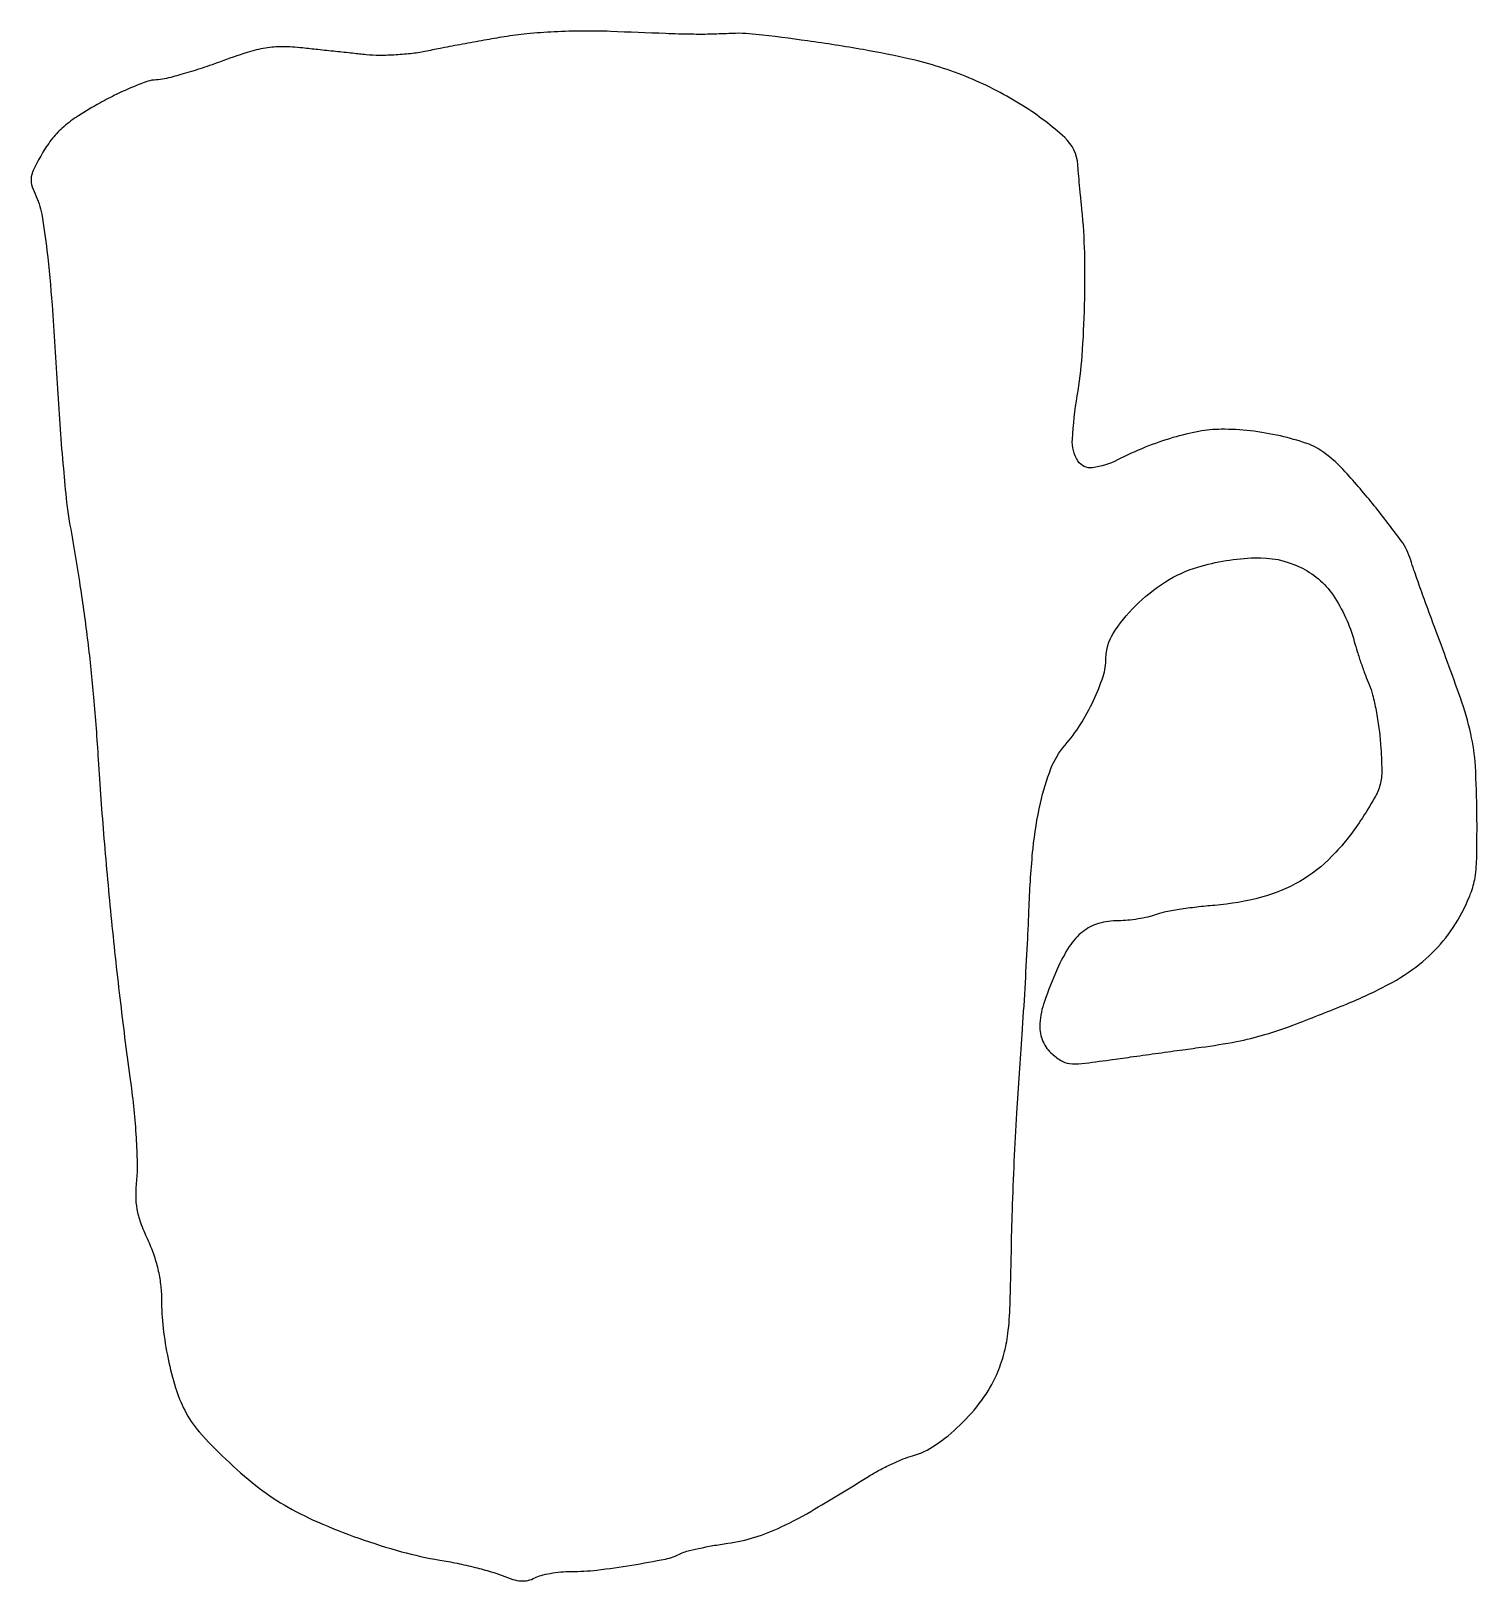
# Model space of a CAD drawing. Extents: x 0 to 251, y 0 to 269.
import ezdxf

# ---------------------------------------------------------------- set-up
doc = ezdxf.new("R2010")
doc.units = 0

msp = doc.modelspace()

# ---------------------------------------------------------------- linework, layer by layer
msp.add_lwpolyline([(82.5, 268.474459, 0.002328), (79.03849, 267.874901, 0.00177), (75.249909, 267.186664, 0.001789), (71.700991, 266.515842, 0.004184), (69.052881, 265.982451, -0.022545), (66.59976, 265.581405, -0.014408), (63.72157, 265.327019, -0.014477), (60.880566, 265.240656, -0.026046), (58.552881, 265.358636, -0.0005), (56.188576, 265.604752, -0.000256), (53.221784, 265.91812, -0.000254), (50.165295, 266.244114, -0.000382), (47.5, 266.531816, 0.023787), (43.935636, 266.748538, 0.045162), (41.071738, 266.527295, 0.035852), (37.890564, 265.752062, 0.010103), (33.058597, 264.092059, -0.008791), (29.639131, 262.907274, -0.010205), (26.345268, 261.904409, -0.009322), (23.532959, 261.166817, -0.058237), (22.058597, 260.98678, 0.081541), (20.639621, 260.746285, 0.014792), (18.131569, 259.801696, 0.015582), (15.233623, 258.504299, 0.013567), (12.282917, 256.971018, 0.015243), (8.576698, 254.765263, 0.036495), (6.01281, 252.855194, 0.044792), (4.082522, 250.856649, 0.03712), (2.401049, 248.421365, 0.013251), (0.920848, 245.73485, 0.073286), (0.386241, 244.178029, 0.110891), (0.434844, 242.843757, 0.049491), (1.05121, 241.187127, -0.07032), (2.190406, 237.687264, -0.01501), (3.112247, 231.341284, -0.010793), (3.985869, 221.939304, -0.003099), (4.933653, 207.349399, 0.003644), (5.395715, 200.354346, 0.003891), (5.950828, 193.518527, 0.003698), (6.517242, 187.64924, 0.018116), (6.981692, 184.349399, -0.00552), (8.837556, 173.205282, -0.00827), (10.189135, 163.433237, -0.008447), (11.197024, 153.777533, -0.00613), (12.005281, 143, 0.004928), (13.00367, 129.244214, 0.004398), (14.307033, 114.977711, 0.004394), (15.86257, 100.722371, 0.004894), (17.618438, 87, -0.009541), (18.186309, 82.208699, -0.009096), (18.581492, 77.322327, -0.009074), (18.773601, 72.994441, -0.031721), (18.669711, 70.203668, 0.024149), (18.516481, 67.27872, 0.045521), (18.721541, 64.925715, 0.043798), (19.356581, 62.589832, 0.020691), (20.557702, 59.703668, -0.025262), (21.600579, 57.131754, -0.026267), (22.363391, 54.500739, -0.026924), (22.830788, 51.870069, -0.03004), (22.990231, 49.299221, 0.028057), (23.283453, 44.247371, 0.022923), (24.145595, 38.902096, 0.023565), (25.433774, 33.916967, 0.042056), (27.019482, 29.993156, 0.064072), (29.555862, 26.254443, 0.021565), (34.138971, 21.501239, 0.021954), (39.39947, 16.919074, 0.035807), (44.278181, 13.57346, 0.02925), (50.100086, 10.608541, 0.017937), (57.263318, 7.774973, 0.017861), (64.683288, 5.438226, 0.026941), (71.302518, 3.989232, -0.01077), (74.324453, 3.429405, -0.009471), (77.452542, 2.717876, -0.00956), (80.250495, 1.968402, -0.028091), (82.131667, 1.309287, 0.022846), (84.002489, 0.631698, 0.057611), (85.423713, 0.363209, 0.074775), (86.632791, 0.457285, 0.066215), (87.815926, 0.901486, -0.058692), (88.893339, 1.324524, -0.020978), (90.509255, 1.677312, -0.020478), (92.330823, 1.919253, -0.022778), (94.102346, 2, 0.028746), (98.603318, 2.258985, 0.011781), (104.666571, 3.104245, 0.009584), (110.495932, 4.172501, 0.069766), (113.170938, 5.117902, -0.056726), (114.18997, 5.508109, -0.009195), (116.256661, 6.000684, -0.010043), (118.722904, 6.489075, -0.008684), (121.329103, 6.904447, 0.039475), (126.014743, 7.950237, 0.036263), (130.618107, 9.740983, 0.022957), (136.463832, 12.854478, 0.00566), (145.755985, 18.508427, -0.016758), (147.631851, 19.593533, -0.012808), (149.750738, 20.657359, -0.012995), (151.788471, 21.551994, -0.029586), (153.378653, 22.094106, 0.082338), (157.356973, 23.936527, 0.04234), (161.629808, 27.410512, 0.041347), (165.433378, 31.739521, 0.057169), (168.018248, 36.212325, 0.034733), (169.267299, 39.739245, 0.037977), (169.970965, 43.301752, 0.021849), (170.347213, 48.282185, 0.004017), (170.565505, 57.5, -0.0046), (170.744767, 64.714409, -0.002828), (171.082065, 73.20625, -0.002835), (171.510892, 81.602866, -0.005066), (171.972513, 88.5, 0.002982), (172.45321, 95.259293, 0.001846), (172.941295, 103.20625, 0.001851), (173.365308, 111.058449, 0.003334), (173.646191, 117.5, -0.01565), (174.329096, 127.496531, -0.030204), (175.605636, 135.41194, -0.038211), (177.448782, 141.441344, -0.086783), (179.915936, 145.5, 0.039996), (182.532115, 149.018411, 0.030074), (184.842281, 153.254262, 0.030536), (186.493265, 157.410578, 0.079431), (187, 160.580244, -0.141662), (188.234323, 164.84939, -0.056624), (192.079003, 169.642549, -0.053702), (197.333293, 173.842489, -0.06993), (202.931501, 176.392358, -0.062636), (212.855243, 178.020948, -0.120708), (220.697239, 176.40923, -0.132917), (226.419418, 171.518263, -0.084261), (230.107917, 163.5, 0.010579), (230.629179, 161.715389, 0.006653), (231.309858, 159.652011, 0.006678), (232.034016, 157.638886, 0.012147), (232.687182, 156.017486, -0.04067), (233.299929, 154.204654, -0.013963), (233.896217, 151.496573, -0.013772), (234.390265, 148.459599, -0.015502), (234.693549, 145.517486, -0.013422), (234.893479, 141.065268, -0.069343), (234.597973, 138.623451, -0.06755), (233.643763, 136.326893, -0.012358), (231.220789, 132.404923, -0.048478), (226.243151, 126.186132, -0.068136), (220.647772, 121.81786, -0.066886), (214.002311, 119.061154, -0.044737), (205.876847, 117.664404, 0.009416), (202.760925, 117.352862, 0.009819), (199.702236, 116.927683, 0.009553), (197.075702, 116.458239, 0.041862), (195.561747, 116.023476, -0.034424), (194.266136, 115.63049, -0.016804), (192.570044, 115.300646, -0.016583), (190.775601, 115.074606, -0.02304), (189.157407, 115, 0.070791), (185.724119, 114.51146, 0.096621), (182.952207, 113.084762, 0.082804), (180.62881, 110.527837, 0.039781), (178.525884, 106.612007, 0.018844), (176.304454, 100.978926, 0.066097), (175.508597, 97.169294, 0.108287), (175.909505, 94.3608, 0.115278), (177.447139, 92.04966, 0.047822), (179.144715, 90.735919, 0.111799), (180.649865, 90.20286, 0.058461), (182.78706, 90.200912, 0.006274), (187.707861, 90.836364, -0.000544), (191.269376, 91.337846, -0.000313), (195.561059, 91.934644, -0.000312), (199.872527, 92.528699, -0.000522), (203.5, 93.022339, 0.013458), (209.669581, 94.025087, 0.025206), (214.581146, 95.218899, 0.019554), (220.099137, 97.096269, 0.005191), (228.74581, 100.524094, 0.024434), (236.006128, 103.912597, 0.045833), (241.429825, 107.443804, 0.053551), (245.542156, 111.47737, 0.050745), (248.789235, 116.362148, 0.028015), (250.321547, 119.709952, 0.055338), (251.079677, 122.52956, 0.034361), (251.387618, 126.212989, 0.005392), (251.416248, 133.5, 0.01315), (251.138724, 141.867779, 0.040918), (250.345104, 147.449226, 0.029524), (248.531394, 153.707974, 0.004431), (244.045086, 166, -0.00212), (242.755993, 169.481916, -0.002233), (241.5188, 172.915144, -0.002134), (240.47764, 175.885462, -0.010056), (239.921668, 177.604745, 0.084469), (238.248194, 180.97238, 0.012378), (233.589604, 187.043801, 0.01434), (228.549628, 192.932271, 0.049459), (224.828002, 196.298976, 0.075943), (221.856772, 197.86452, 0.027875), (217.281201, 199.168391, 0.02702), (212.07376, 200.050729, 0.030339), (207, 200.320693, 0.043697), (203.118183, 199.951436, 0.026291), (198.615836, 198.874666, 0.024344), (193.812624, 197.197195, 0.021771), (189.008278, 195.004223, -0.083876), (184.657261, 193.637365, -0.295092), (182.121988, 194.821246, -0.156719), (181.158202, 198.609649, -0.026333), (182.024175, 206.143324, 0.023752), (182.856821, 213.071785, 0.01179), (183.286207, 221.91278, 0.011772), (183.298897, 230.937885, 0.019789), (182.831639, 238.5, -0.000997), (182.590044, 240.925246, -0.001133), (182.36839, 243.250716, -0.001028), (182.18862, 245.227143, -0.006312), (182.110924, 246.247119, 0.194087), (179.849453, 250.967089, 0.044505), (172.679565, 256.436112, 0.042291), (163.181752, 261.358426, 0.04241), (153, 264.606974, 0.012976), (144.831172, 266.246938, 0.008119), (135.195222, 267.761831, 0.006916), (126.209516, 268.898856, 0.041449), (121.5, 269.036349, -0.00827), (118.184553, 268.913205, -0.009602), (115.028172, 268.908845, -0.00489), (110.521382, 269.033274, -0.00065), (101, 269.401755, 0.012051), (96.211458, 269.4778, 0.010465), (91.193557, 269.331476, 0.010801), (86.44521, 268.990513, 0.018393)], format="xyb", close=True)

doc.saveas('drawing.dxf')
